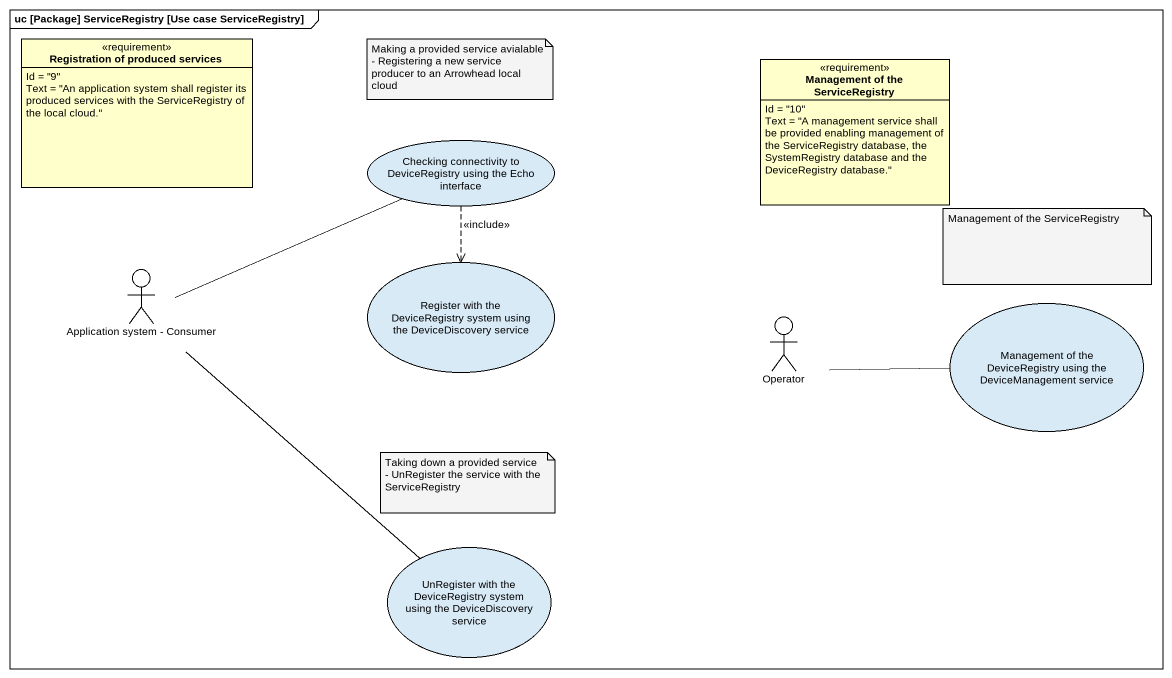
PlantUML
@startuml
mainframe uc [Package] ServiceRegistry [Use case ServiceRegistry]
allowmixing
hide circle
hide empty members
class "Registration of produced services" as Registration_of_produced <<requirement>> {
  Id = "9"
  Text = "An application system shall register its produced services with the ServiceRegistry of the local cloud."
}
class "Management of the ServiceRegistry" as Management_of_the <<requirement>> {
  Id = "10"
  Text = "A management service shall be provided enabling management of the ServiceRegistry database, the SystemRegistry database and the DeviceRegistry database."
}
usecase "Checking connectivity to DeviceRegistry using the Echo interface" as Checking_connectivity_to
actor "Application system - Consumer" as Application_system_Consumer
usecase "Register with the DeviceRegistry system using the DeviceDiscovery service" as Register_with_the
usecase "Management of the DeviceRegistry using the DeviceManagement service" as Management_of_the_2
actor Operator
usecase "UnRegister with the DeviceRegistry system using the DeviceDiscovery service" as UnRegister_with_the
Checking_connectivity_to ..> Register_with_the : <<include>>
Application_system_Consumer -right- Checking_connectivity_to
Application_system_Consumer -- UnRegister_with_the
Operator -right- Management_of_the_2
note as N1
  Making a provided service avialable
  - Registering a new service producer to an Arrowhead local cloud
end note
note as N2
  Management of the ServiceRegistry
end note
note as N3
  Taking down a provided service
  - UnRegister the service with the ServiceRegistry
end note
@enduml
